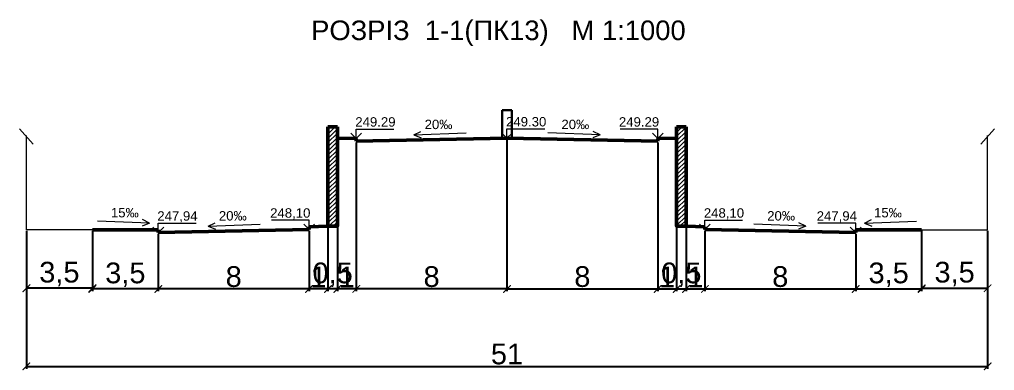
# Model space of a CAD drawing. Header units: millimetres. Extents: x -2123 to 5424, y -1286 to 835.
# Drawn here: x 4724.8 to 4776.5, y -888.6 to -870 of the extents above; entities that cross this region are included whole.
import ezdxf

# ---------------------------------------------------------------- set-up
doc = ezdxf.new("R2010")
doc.units = ezdxf.units.MM
doc.layers.get('0').update_dxf_attribs({"lineweight": 15})
doc.layers.add('Текст', color=7, linetype='Continuous', lineweight=15)
doc.styles.get("Standard").update_dxf_attribs({"font": 'arial.ttf'})
doc.dimstyles.new('Переход', dxfattribs={"dimscale": 0.1, "dimtxt": 11, "dimasz": 4, "dimexe": 1.25, "dimexo": 0.625, "dimgap": 0.9, "dimtad": 1, "dimtxsty": 'Standard', "dimblk": 'ARCHTICK', "dimcen": 2.5, "dimadec": 0, "dimazin": 0, "dimtfac": 1, "dimtmove": 0, "dimatfit": 3, "dimldrblk": 'ARCHTICK', "dimfxl": 1, "dimarcsym": 0})
pattern_1 = [(45, (8230.0107, 3082.86145), (-0.1122532015, 0.1122532015), [])]

# ---------------------------------------------------------------- blocks, each defined once
blk = doc.blocks.new('_ArchTick')
at = {"color": 0, "linetype": 'ByBlock', "const_width": 0.15}
blk.add_lwpolyline([(-0.5, -0.5), (0.5, 0.5)], dxfattribs=at)
blk = doc.blocks.new('*D845')
at = {"color": 0, "lineweight": -2, "transparency": 16777216}
for p, q in [((4759.679, -876.358), (4759.679, -884.434)), ((4758.679, -876.528), (4758.679, -884.434)), ((4758.679, -884.309), (4759.679, -884.309))]:
    blk.add_line(p, q, dxfattribs=at)
at = {"layer": 'Defpoints', "color": 0, "lineweight": 20, "transparency": 16777216}
for p in [(4759.679, -876.296), (4758.679, -876.466), (4759.679, -884.309)]:
    blk.add_point(p, dxfattribs=at)
at = {"color": 0, "lineweight": -2, "transparency": 16777216, "xscale": 0.4, "yscale": 0.4, "zscale": 0.4, "rotation": 180}
blk.add_blockref('_ArchTick', (4758.679, -884.309), dxfattribs=at)
at = {"color": 0, "lineweight": -2, "transparency": 16777216, "xscale": 0.4, "yscale": 0.4, "zscale": 0.4}
blk.add_blockref('_ArchTick', (4759.679, -884.309), dxfattribs=at)
at = {"color": 0, "transparency": 16777216, "insert": (4759.179, -883.667), "char_height": 1.1, "attachment_point": 5}
blk.add_mtext('1', dxfattribs=at)
blk = doc.blocks.new('*D846')
at = {"color": 0, "lineweight": -2, "transparency": 16777216}
for p, q in [((4759.679, -876.358), (4759.679, -884.434)), ((4760.179, -881.043), (4760.179, -884.434)), ((4759.679, -884.309), (4760.179, -884.309))]:
    blk.add_line(p, q, dxfattribs=at)
at = {"layer": 'Defpoints', "color": 0, "lineweight": 20, "transparency": 16777216}
for p in [(4759.679, -876.296), (4760.179, -880.981), (4760.179, -884.309)]:
    blk.add_point(p, dxfattribs=at)
at = {"color": 0, "lineweight": -2, "transparency": 16777216, "xscale": 0.4, "yscale": 0.4, "zscale": 0.4, "rotation": 180}
blk.add_blockref('_ArchTick', (4759.679, -884.309), dxfattribs=at)
at = {"color": 0, "lineweight": -2, "transparency": 16777216, "xscale": 0.4, "yscale": 0.4, "zscale": 0.4}
blk.add_blockref('_ArchTick', (4760.179, -884.309), dxfattribs=at)
at = {"color": 0, "transparency": 16777216, "insert": (4759.929, -883.558), "char_height": 1.1, "attachment_point": 5}
blk.add_mtext('0,5', dxfattribs=at)
blk = doc.blocks.new('*D847')
at = {"color": 0, "lineweight": -2, "transparency": 16777216}
for p, q in [((4760.179, -881.043), (4760.179, -884.434)), ((4761.179, -881.213), (4761.179, -884.434)), ((4760.179, -884.309), (4761.179, -884.309))]:
    blk.add_line(p, q, dxfattribs=at)
at = {"layer": 'Defpoints', "color": 0, "lineweight": 20, "transparency": 16777216}
for p in [(4760.179, -880.981), (4761.179, -881.151), (4761.179, -884.309)]:
    blk.add_point(p, dxfattribs=at)
at = {"color": 0, "lineweight": -2, "transparency": 16777216, "xscale": 0.4, "yscale": 0.4, "zscale": 0.4, "rotation": 180}
blk.add_blockref('_ArchTick', (4760.179, -884.309), dxfattribs=at)
at = {"color": 0, "lineweight": -2, "transparency": 16777216, "xscale": 0.4, "yscale": 0.4, "zscale": 0.4}
blk.add_blockref('_ArchTick', (4761.179, -884.309), dxfattribs=at)
at = {"color": 0, "transparency": 16777216, "insert": (4760.679, -883.667), "char_height": 1.1, "attachment_point": 5}
blk.add_mtext('1', dxfattribs=at)
blk = doc.blocks.new('*D848')
at = {"color": 0, "lineweight": -2, "transparency": 16777216}
for p, q in [((4761.179, -881.213), (4761.179, -884.434)), ((4769.18, -881.373), (4769.18, -884.434)), ((4761.179, -884.309), (4769.18, -884.309))]:
    blk.add_line(p, q, dxfattribs=at)
at = {"layer": 'Defpoints', "color": 0, "lineweight": 20, "transparency": 16777216}
for p in [(4761.179, -881.151), (4769.18, -881.311), (4769.18, -884.309)]:
    blk.add_point(p, dxfattribs=at)
at = {"color": 0, "lineweight": -2, "transparency": 16777216, "xscale": 0.4, "yscale": 0.4, "zscale": 0.4, "rotation": 180}
blk.add_blockref('_ArchTick', (4761.179, -884.309), dxfattribs=at)
at = {"color": 0, "lineweight": -2, "transparency": 16777216, "xscale": 0.4, "yscale": 0.4, "zscale": 0.4}
blk.add_blockref('_ArchTick', (4769.18, -884.309), dxfattribs=at)
at = {"color": 0, "transparency": 16777216, "insert": (4765.18, -883.657), "char_height": 1.1, "attachment_point": 5}
blk.add_mtext('8', dxfattribs=at)
blk = doc.blocks.new('*D836')
at = {"color": 0, "lineweight": -2, "transparency": 16777216}
for p, q in [((4769.18, -881.373), (4769.18, -884.434)), ((4772.68, -881.223), (4772.68, -884.434)), ((4769.18, -884.309), (4772.68, -884.309))]:
    blk.add_line(p, q, dxfattribs=at)
at = {"layer": 'Defpoints', "color": 0, "lineweight": 20, "transparency": 16777216}
for p in [(4769.18, -881.311), (4772.68, -881.161), (4772.68, -884.309)]:
    blk.add_point(p, dxfattribs=at)
at = {"color": 0, "lineweight": -2, "transparency": 16777216, "xscale": 0.4, "yscale": 0.4, "zscale": 0.4, "rotation": 180}
blk.add_blockref('_ArchTick', (4769.18, -884.309), dxfattribs=at)
at = {"color": 0, "lineweight": -2, "transparency": 16777216, "xscale": 0.4, "yscale": 0.4, "zscale": 0.4}
blk.add_blockref('_ArchTick', (4772.68, -884.309), dxfattribs=at)
at = {"color": 0, "transparency": 16777216, "insert": (4770.93, -883.558), "char_height": 1.1, "attachment_point": 5}
blk.add_mtext('3,5', dxfattribs=at)
blk = doc.blocks.new('*D849')
at = {"color": 0, "lineweight": -2, "transparency": 16777216}
for p, q in [((4772.68, -881.223), (4772.68, -884.394)), ((4776.18, -881.223), (4776.18, -884.394)), ((4772.68, -884.269), (4776.18, -884.269))]:
    blk.add_line(p, q, dxfattribs=at)
at = {"layer": 'Defpoints', "color": 0, "lineweight": 20, "transparency": 16777216}
for p in [(4772.68, -881.161), (4776.18, -881.161), (4776.18, -884.269)]:
    blk.add_point(p, dxfattribs=at)
at = {"color": 0, "lineweight": -2, "transparency": 16777216, "xscale": 0.4, "yscale": 0.4, "zscale": 0.4, "rotation": 180}
blk.add_blockref('_ArchTick', (4772.68, -884.269), dxfattribs=at)
at = {"color": 0, "lineweight": -2, "transparency": 16777216, "xscale": 0.4, "yscale": 0.4, "zscale": 0.4}
blk.add_blockref('_ArchTick', (4776.18, -884.269), dxfattribs=at)
at = {"color": 0, "transparency": 16777216, "insert": (4774.43, -883.518), "char_height": 1.1, "attachment_point": 5}
blk.add_mtext('3,5', dxfattribs=at)
blk = doc.blocks.new('*D837')
at = {"color": 0, "lineweight": -2, "transparency": 16777216}
for p, q in [((4725.179, -881.223), (4725.179, -888.542)), ((4776.18, -881.223), (4776.18, -888.542)), ((4725.179, -888.417), (4776.18, -888.417))]:
    blk.add_line(p, q, dxfattribs=at)
at = {"layer": 'Defpoints', "color": 0, "lineweight": 20, "transparency": 16777216}
for p in [(4725.179, -881.161), (4776.18, -881.161), (4776.18, -888.417)]:
    blk.add_point(p, dxfattribs=at)
at = {"color": 0, "lineweight": -2, "transparency": 16777216, "xscale": 0.4, "yscale": 0.4, "zscale": 0.4, "rotation": 180}
blk.add_blockref('_ArchTick', (4725.179, -888.417), dxfattribs=at)
at = {"color": 0, "lineweight": -2, "transparency": 16777216, "xscale": 0.4, "yscale": 0.4, "zscale": 0.4}
blk.add_blockref('_ArchTick', (4776.18, -888.417), dxfattribs=at)
at = {"color": 0, "transparency": 16777216, "insert": (4750.679, -887.766), "char_height": 1.1, "attachment_point": 5}
blk.add_mtext('51', dxfattribs=at)
blk = doc.blocks.new('*D838')
at = {"color": 0, "lineweight": -2, "transparency": 16777216}
for p, q in [((4750.679, -876.218), (4750.679, -884.434)), ((4758.679, -876.528), (4758.679, -884.434)), ((4750.679, -884.309), (4758.679, -884.309))]:
    blk.add_line(p, q, dxfattribs=at)
at = {"layer": 'Defpoints', "color": 0, "lineweight": 20, "transparency": 16777216}
for p in [(4750.679, -876.156), (4758.679, -876.466), (4758.679, -884.309)]:
    blk.add_point(p, dxfattribs=at)
at = {"color": 0, "lineweight": -2, "transparency": 16777216, "xscale": 0.4, "yscale": 0.4, "zscale": 0.4, "rotation": 180}
blk.add_blockref('_ArchTick', (4750.679, -884.309), dxfattribs=at)
at = {"color": 0, "lineweight": -2, "transparency": 16777216, "xscale": 0.4, "yscale": 0.4, "zscale": 0.4}
blk.add_blockref('_ArchTick', (4758.679, -884.309), dxfattribs=at)
at = {"color": 0, "transparency": 16777216, "insert": (4754.679, -883.657), "char_height": 1.1, "attachment_point": 5}
blk.add_mtext('8', dxfattribs=at)
blk = doc.blocks.new('*D850')
at = {"color": 0, "lineweight": -2, "transparency": 16777216}
for p, q in [((4741.679, -876.358), (4741.679, -884.434)), ((4742.679, -876.528), (4742.679, -884.434)), ((4742.679, -884.309), (4741.679, -884.309))]:
    blk.add_line(p, q, dxfattribs=at)
at = {"layer": 'Defpoints', "color": 0, "lineweight": 20, "transparency": 16777216}
for p in [(4741.679, -876.296), (4742.679, -876.466), (4741.679, -884.309)]:
    blk.add_point(p, dxfattribs=at)
at = {"color": 0, "lineweight": -2, "transparency": 16777216, "xscale": 0.4, "yscale": 0.4, "zscale": 0.4, "rotation": 180}
blk.add_blockref('_ArchTick', (4741.679, -884.309), dxfattribs=at)
at = {"color": 0, "lineweight": -2, "transparency": 16777216, "xscale": 0.4, "yscale": 0.4, "zscale": 0.4}
blk.add_blockref('_ArchTick', (4742.679, -884.309), dxfattribs=at)
at = {"color": 0, "transparency": 16777216, "insert": (4742.179, -883.667), "char_height": 1.1, "attachment_point": 5}
blk.add_mtext('1', dxfattribs=at)
blk = doc.blocks.new('*D851')
at = {"color": 0, "lineweight": -2, "transparency": 16777216}
for p, q in [((4741.679, -876.358), (4741.679, -884.434)), ((4741.179, -881.043), (4741.179, -884.434)), ((4741.679, -884.309), (4741.179, -884.309))]:
    blk.add_line(p, q, dxfattribs=at)
at = {"layer": 'Defpoints', "color": 0, "lineweight": 20, "transparency": 16777216}
for p in [(4741.679, -876.296), (4741.179, -880.981), (4741.179, -884.309)]:
    blk.add_point(p, dxfattribs=at)
at = {"color": 0, "lineweight": -2, "transparency": 16777216, "xscale": 0.4, "yscale": 0.4, "zscale": 0.4, "rotation": 180}
blk.add_blockref('_ArchTick', (4741.179, -884.309), dxfattribs=at)
at = {"color": 0, "lineweight": -2, "transparency": 16777216, "xscale": 0.4, "yscale": 0.4, "zscale": 0.4}
blk.add_blockref('_ArchTick', (4741.679, -884.309), dxfattribs=at)
at = {"color": 0, "transparency": 16777216, "insert": (4741.429, -883.558), "char_height": 1.1, "attachment_point": 5}
blk.add_mtext('0,5', dxfattribs=at)
blk = doc.blocks.new('*D852')
at = {"color": 0, "lineweight": -2, "transparency": 16777216}
for p, q in [((4740.179, -881.213), (4740.179, -884.434)), ((4741.179, -881.043), (4741.179, -884.434)), ((4741.179, -884.309), (4740.179, -884.309))]:
    blk.add_line(p, q, dxfattribs=at)
at = {"layer": 'Defpoints', "color": 0, "lineweight": 20, "transparency": 16777216}
for p in [(4741.179, -880.981), (4740.179, -881.151), (4740.179, -884.309)]:
    blk.add_point(p, dxfattribs=at)
at = {"color": 0, "lineweight": -2, "transparency": 16777216, "xscale": 0.4, "yscale": 0.4, "zscale": 0.4, "rotation": 180}
blk.add_blockref('_ArchTick', (4740.179, -884.309), dxfattribs=at)
at = {"color": 0, "lineweight": -2, "transparency": 16777216, "xscale": 0.4, "yscale": 0.4, "zscale": 0.4}
blk.add_blockref('_ArchTick', (4741.179, -884.309), dxfattribs=at)
at = {"color": 0, "transparency": 16777216, "insert": (4740.679, -883.667), "char_height": 1.1, "attachment_point": 5}
blk.add_mtext('1', dxfattribs=at)
blk = doc.blocks.new('*D853')
at = {"color": 0, "lineweight": -2, "transparency": 16777216}
for p, q in [((4732.179, -881.373), (4732.179, -884.434)), ((4740.179, -881.213), (4740.179, -884.434)), ((4740.179, -884.309), (4732.179, -884.309))]:
    blk.add_line(p, q, dxfattribs=at)
at = {"layer": 'Defpoints', "color": 0, "lineweight": 20, "transparency": 16777216}
for p in [(4732.179, -881.311), (4740.179, -881.151), (4732.179, -884.309)]:
    blk.add_point(p, dxfattribs=at)
at = {"color": 0, "lineweight": -2, "transparency": 16777216, "xscale": 0.4, "yscale": 0.4, "zscale": 0.4, "rotation": 180}
blk.add_blockref('_ArchTick', (4732.179, -884.309), dxfattribs=at)
at = {"color": 0, "lineweight": -2, "transparency": 16777216, "xscale": 0.4, "yscale": 0.4, "zscale": 0.4}
blk.add_blockref('_ArchTick', (4740.179, -884.309), dxfattribs=at)
at = {"color": 0, "transparency": 16777216, "insert": (4736.179, -883.657), "char_height": 1.1, "attachment_point": 5}
blk.add_mtext('8', dxfattribs=at)
blk = doc.blocks.new('*D839')
at = {"color": 0, "lineweight": -2, "transparency": 16777216}
for p, q in [((4728.679, -881.223), (4728.679, -884.434)), ((4732.179, -881.373), (4732.179, -884.434)), ((4732.179, -884.309), (4728.679, -884.309))]:
    blk.add_line(p, q, dxfattribs=at)
at = {"layer": 'Defpoints', "color": 0, "lineweight": 20, "transparency": 16777216}
for p in [(4728.679, -881.161), (4732.179, -881.311), (4728.679, -884.309)]:
    blk.add_point(p, dxfattribs=at)
at = {"color": 0, "lineweight": -2, "transparency": 16777216, "xscale": 0.4, "yscale": 0.4, "zscale": 0.4, "rotation": 180}
blk.add_blockref('_ArchTick', (4728.679, -884.309), dxfattribs=at)
at = {"color": 0, "lineweight": -2, "transparency": 16777216, "xscale": 0.4, "yscale": 0.4, "zscale": 0.4}
blk.add_blockref('_ArchTick', (4732.179, -884.309), dxfattribs=at)
at = {"color": 0, "transparency": 16777216, "insert": (4730.429, -883.558), "char_height": 1.1, "attachment_point": 5}
blk.add_mtext('3,5', dxfattribs=at)
blk = doc.blocks.new('*D854')
at = {"color": 0, "lineweight": -2, "transparency": 16777216}
for p, q in [((4725.179, -881.223), (4725.179, -884.394)), ((4728.679, -881.223), (4728.679, -884.394)), ((4728.679, -884.269), (4725.179, -884.269))]:
    blk.add_line(p, q, dxfattribs=at)
at = {"layer": 'Defpoints', "color": 0, "lineweight": 20, "transparency": 16777216}
for p in [(4725.179, -881.161), (4728.679, -881.161), (4725.179, -884.269)]:
    blk.add_point(p, dxfattribs=at)
at = {"color": 0, "lineweight": -2, "transparency": 16777216, "xscale": 0.4, "yscale": 0.4, "zscale": 0.4, "rotation": 180}
blk.add_blockref('_ArchTick', (4725.179, -884.269), dxfattribs=at)
at = {"color": 0, "lineweight": -2, "transparency": 16777216, "xscale": 0.4, "yscale": 0.4, "zscale": 0.4}
blk.add_blockref('_ArchTick', (4728.679, -884.269), dxfattribs=at)
at = {"color": 0, "transparency": 16777216, "insert": (4726.929, -883.518), "char_height": 1.1, "attachment_point": 5}
blk.add_mtext('3,5', dxfattribs=at)
blk = doc.blocks.new('*D840')
at = {"color": 0, "lineweight": -2, "transparency": 16777216}
for p, q in [((4750.679, -876.218), (4750.679, -884.434)), ((4742.679, -876.528), (4742.679, -884.434)), ((4750.679, -884.309), (4742.679, -884.309))]:
    blk.add_line(p, q, dxfattribs=at)
at = {"layer": 'Defpoints', "color": 0, "lineweight": 20, "transparency": 16777216}
for p in [(4750.679, -876.156), (4742.679, -876.466), (4742.679, -884.309)]:
    blk.add_point(p, dxfattribs=at)
at = {"color": 0, "lineweight": -2, "transparency": 16777216, "xscale": 0.4, "yscale": 0.4, "zscale": 0.4, "rotation": 180}
blk.add_blockref('_ArchTick', (4742.679, -884.309), dxfattribs=at)
at = {"color": 0, "lineweight": -2, "transparency": 16777216, "xscale": 0.4, "yscale": 0.4, "zscale": 0.4}
blk.add_blockref('_ArchTick', (4750.679, -884.309), dxfattribs=at)
at = {"color": 0, "transparency": 16777216, "insert": (4746.679, -883.657), "char_height": 1.1, "attachment_point": 5}
blk.add_mtext('8', dxfattribs=at)

msp = doc.modelspace()

# ---------------------------------------------------------------- hatches: boundary and pattern name
h = msp.add_hatch()
h.set_pattern_fill('ANSI31', color=0, scale=0.05)
h.set_pattern_definition(pattern_1)
h.paths.add_polyline_path([(4741.179, -875.696), (4741.679, -875.696), (4741.679, -876.296), (4741.679, -880.981), (4741.179, -880.981)])
h = msp.add_hatch()
h.set_pattern_fill('ANSI31', color=0, scale=0.05)
h.set_pattern_definition(pattern_1)
h.paths.add_polyline_path([(4760.179, -875.696), (4759.679, -875.696), (4759.679, -876.296), (4759.679, -880.981), (4760.179, -880.981)])

# ---------------------------------------------------------------- linework, layer by layer
at = {"color": 0, "lineweight": 30}
for p, q in [((4750.429, -876.311), (4750.429, -874.811)), ((4750.429, -874.811), (4750.929, -874.811)), ((4750.929, -874.811), (4750.929, -876.311))]:
    msp.add_line(p, q, dxfattribs=at)
at = {"color": 0, "lineweight": 50}
for p, q in [((4741.179, -875.696), (4741.679, -875.696)), ((4741.679, -875.696), (4741.679, -876.296)), ((4760.179, -875.696), (4759.679, -875.696)), ((4759.679, -875.696), (4759.679, -876.296)), ((4741.679, -876.296), (4742.679, -876.316)), ((4759.679, -876.296), (4758.679, -876.316)), ((4741.179, -880.981), (4740.179, -881.001)), ((4760.179, -880.981), (4761.179, -881.001))]:
    msp.add_line(p, q, dxfattribs=at)
at = {"color": 0}
for p, q in [((4745.744, -876.124), (4746.116, -875.939)), ((4745.744, -876.124), (4748.505, -876.013)), ((4745.744, -876.124), (4746.13, -876.279)), ((4750.679, -876.306), (4750.429, -876.311)), ((4755.615, -876.124), (4752.854, -876.013)), ((4755.615, -876.124), (4755.229, -876.279)), ((4755.615, -876.124), (4755.243, -875.939)), ((4731.712, -880.812), (4728.951, -880.701)), ((4731.712, -880.812), (4731.326, -880.966)), ((4731.712, -880.812), (4731.339, -880.626)), ((4734.826, -880.978), (4735.198, -880.793)), ((4734.826, -880.978), (4737.587, -880.867)), ((4734.826, -880.978), (4735.212, -881.132)), ((4766.533, -880.978), (4763.772, -880.867)), ((4766.533, -880.978), (4766.147, -881.132)), ((4766.533, -880.978), (4766.16, -880.793)), ((4769.647, -880.812), (4770.019, -880.626)), ((4769.647, -880.812), (4772.408, -880.701)), ((4769.647, -880.812), (4770.033, -880.966))]:
    msp.add_line(p, q, dxfattribs=at)
for points in [[(4725.545, -876.619), (4724.813, -875.812)], [(4742.679, -876.316), (4742.679, -875.816), (4744.679, -875.816)], [(4750.679, -876.306), (4750.679, -875.806), (4752.679, -875.806)], [(4758.679, -876.316), (4758.679, -875.816), (4756.679, -875.816)], [(4775.813, -876.619), (4776.546, -875.812)], [(4725.179, -881.161), (4725.179, -876.157)], [(4742.679, -876.316), (4742.391, -876.028)], [(4742.679, -876.316), (4742.967, -876.028)], [(4742.679, -876.316), (4742.967, -876.028)], [(4750.679, -876.306), (4750.391, -876.018)], [(4750.679, -876.306), (4750.967, -876.018)], [(4758.679, -876.316), (4758.391, -876.028)], [(4758.679, -876.316), (4758.391, -876.028)], [(4758.679, -876.316), (4758.967, -876.028)], [(4776.18, -881.161), (4776.18, -876.157)], [(4732.179, -881.311), (4732.179, -880.811), (4734.179, -880.811)], [(4740.179, -881.151), (4740.179, -880.651), (4738.179, -880.651)], [(4740.179, -881.151), (4739.891, -880.863)], [(4740.179, -881.151), (4740.467, -880.863)], [(4761.179, -881.151), (4760.891, -880.863)], [(4761.179, -881.151), (4761.179, -880.651), (4763.179, -880.651)], [(4761.179, -881.151), (4761.467, -880.863)], [(4769.18, -881.311), (4769.18, -880.811), (4767.18, -880.811)], [(4728.679, -881.161), (4725.179, -881.161)], [(4732.179, -881.311), (4731.891, -881.023)], [(4732.179, -881.311), (4732.467, -881.023)], [(4769.18, -881.311), (4768.892, -881.023)], [(4769.18, -881.311), (4769.468, -881.023)], [(4772.68, -881.161), (4776.18, -881.161)]]:
    msp.add_lwpolyline(points, dxfattribs=at)
at = {"color": 0, "lineweight": 50}
for points in [[(4741.179, -875.696), (4741.179, -880.981)], [(4760.179, -875.696), (4760.179, -880.981)], [(4741.679, -876.296), (4741.679, -880.981), (4741.179, -880.981)], [(4742.679, -876.466), (4750.679, -876.306)], [(4742.679, -876.466), (4742.679, -876.316)], [(4758.679, -876.466), (4750.679, -876.306)], [(4758.679, -876.466), (4758.679, -876.316)], [(4759.679, -876.296), (4759.679, -880.981), (4760.179, -880.981)], [(4740.179, -881.001), (4740.179, -881.151)], [(4761.179, -881.001), (4761.179, -881.151)], [(4732.179, -881.161), (4728.679, -881.161)], [(4732.179, -881.311), (4740.179, -881.151)], [(4732.179, -881.311), (4732.179, -881.161)], [(4769.18, -881.311), (4761.179, -881.151)], [(4769.18, -881.161), (4772.68, -881.161)], [(4769.18, -881.311), (4769.18, -881.161)]]:
    msp.add_lwpolyline(points, dxfattribs=at)

# ---------------------------------------------------------------- texts
at = {"color": 0}
msp.add_text('РОЗРІЗ  1-1(ПК13)   M 1:1000', height=1.04, dxfattribs=at).set_placement((4740.286, -871.094))
at = {"layer": 'Текст', "color": 0}
for s, p in [('249.29', (4742.63, -875.688)), ('20‰', (4746.309, -875.821)), ('249.30', (4750.63, -875.678)), ('20‰', (4753.567, -875.821)), ('249.29', (4756.617, -875.688)), ('15‰', (4729.664, -880.508)), ('247,94', (4732.124, -880.683)), ('20‰', (4735.391, -880.674)), ('248,10', (4738.112, -880.523)), ('248,10', (4761.124, -880.523)), ('20‰', (4764.485, -880.674)), ('247,94', (4767.112, -880.683)), ('15‰', (4770.156, -880.508))]:
    msp.add_text(s, height=0.5, dxfattribs=at).set_placement(p)

# ---------------------------------------------------------------- dimensions: what is measured, and where the dimension line sits
at = {"color": 0}
dim = msp.add_linear_dim(base=(4741.179, -884.309), p1=(4741.679, -876.296), p2=(4741.179, -880.981), angle=180, dimstyle='Переход', dxfattribs=at)
dim.commit()
dim.dimension.update_dxf_attribs({"geometry": '*D851', "text_midpoint": (4741.429, -884.309), "dimtype": 160})
for base, p1, p2, picture, middle in [((4741.679, -884.309), (4742.679, -876.466), (4741.679, -876.296), '*D850', (4742.179, -883.667)), ((4742.679, -884.309), (4750.679, -876.156), (4742.679, -876.466), '*D840', (4746.679, -883.657)), ((4740.179, -884.309), (4741.179, -880.981), (4740.179, -881.151), '*D852', (4740.679, -883.667)), ((4725.179, -884.269), (4728.679, -881.161), (4725.179, -881.161), '*D854', (4726.929, -883.518)), ((4728.679, -884.309), (4732.179, -881.311), (4728.679, -881.161), '*D839', (4730.429, -883.558)), ((4732.179, -884.309), (4740.179, -881.151), (4732.179, -881.311), '*D853', (4736.179, -883.657))]:
    dim = msp.add_linear_dim(base=base, p1=p1, p2=p2, angle=180, dimstyle='Переход', dxfattribs=at)
    dim.commit()
    dim.dimension.update_dxf_attribs({"geometry": picture, "text_midpoint": middle})
for base, p1, p2, picture, middle in [((4758.679, -884.309), (4750.679, -876.156), (4758.679, -876.466), '*D838', (4754.679, -883.657)), ((4759.679, -884.309), (4758.679, -876.466), (4759.679, -876.296), '*D845', (4759.179, -883.667)), ((4761.179, -884.309), (4760.179, -880.981), (4761.179, -881.151), '*D847', (4760.679, -883.667)), ((4776.18, -888.417), (4725.179, -881.161), (4776.18, -881.161), '*D837', (4750.679, -887.766)), ((4769.18, -884.309), (4761.179, -881.151), (4769.18, -881.311), '*D848', (4765.18, -883.657)), ((4772.68, -884.309), (4769.18, -881.311), (4772.68, -881.161), '*D836', (4770.93, -883.558)), ((4776.18, -884.269), (4772.68, -881.161), (4776.18, -881.161), '*D849', (4774.43, -883.518))]:
    dim = msp.add_linear_dim(base=base, p1=p1, p2=p2, dimstyle='Переход', dxfattribs=at)
    dim.commit()
    dim.dimension.update_dxf_attribs({"geometry": picture, "text_midpoint": middle})
dim = msp.add_linear_dim(base=(4760.179, -884.309), p1=(4759.679, -876.296), p2=(4760.179, -880.981), dimstyle='Переход', dxfattribs=at)
dim.commit()
dim.dimension.update_dxf_attribs({"geometry": '*D846', "text_midpoint": (4759.929, -884.309), "dimtype": 160})

doc.saveas('drawing.dxf')
